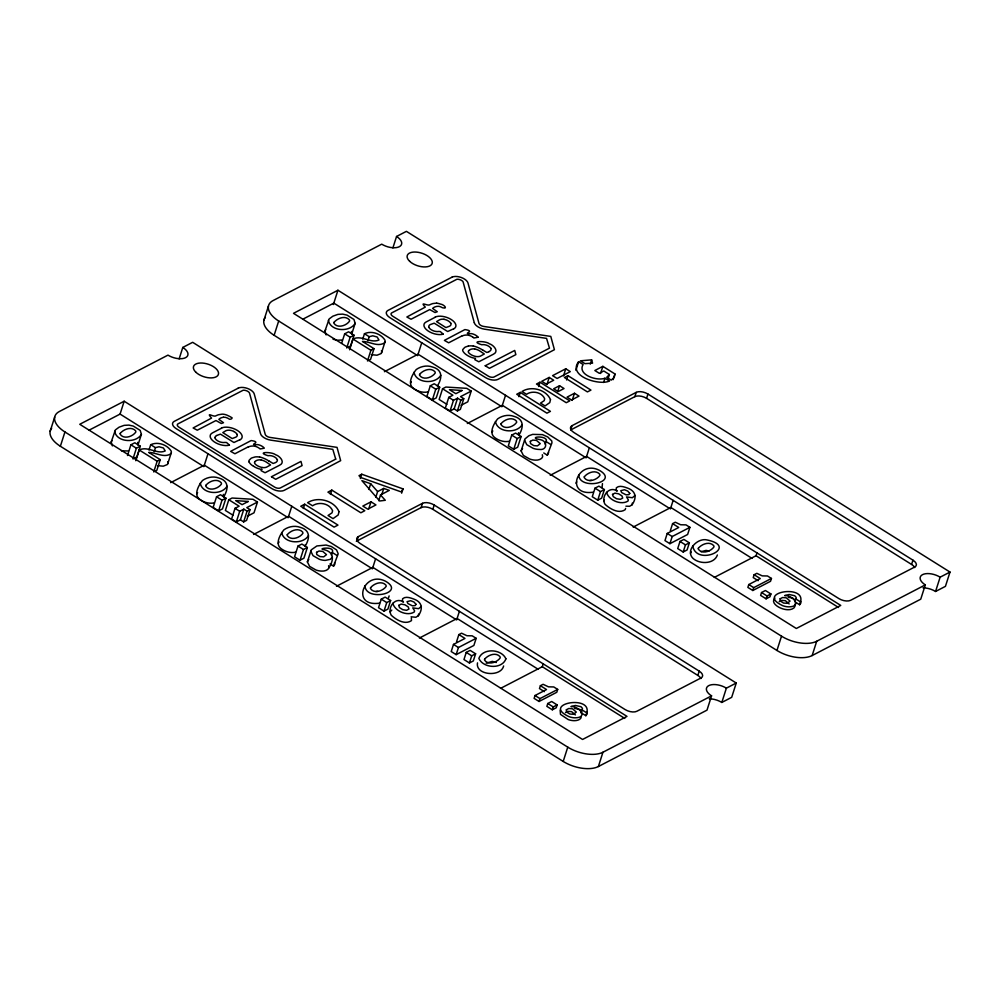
<?xml version="1.0" encoding="UTF-8"?>
<svg xmlns="http://www.w3.org/2000/svg" width="1000" height="1000" viewBox="0 0 1000 1000"><rect width="100%" height="100%" fill="white"/><g stroke="black" fill="none" stroke-linecap="round" stroke-linejoin="round"><path stroke-width="1.5" d="M330.012 563.925L333.537 566.138L338.188 553.787L336.562 549.925L331.337 546.512L326.1 545.05L316.887 545.95L311.238 549.888L307.362 561.888L309.613 566.375L315.912 569.987A10.325 5.238 17.7 0 0 321.925 571.1C324.85 571.362 330.462 569.525 328.587 565.712M328.975 567.812C334.712 558.638 333.45 551.55 323.15 549.438C317.95 548.7 332.125 546.175 332.688 550.975L331.4 555.15M581.3 716.4C581.375 719.8 576.925 720.7 574.237 720.675A10.325 5.238 17.7 0 1 568.212 719.562L560.475 714.362L560.138 710.175M411.075 616.812L415.863 617.263L418.375 615.725C423.625 608.038 421.712 601.688 413.387 598.913C410.087 597.75 405.625 596.087 402.587 598.75L402.5 600.862L403.488 602.125C395.2 596.175 386.812 608.025 391.275 615.25C396.188 619.837 405.012 625.163 411.463 620.612L411.375 618M392.837 603.288C394.663 611.05 407.275 616.525 414.2 612.038L414.6 610.825L412.775 607.888L418.6 608.688L421.362 606.4M625.913 506.175L629.612 506.287L632.125 504.762C637.375 497.062 635.462 490.712 627.137 487.938C623.85 486.775 619.375 485.125 616.337 487.775L616.25 489.888L617.238 491.163C608.95 485.2 600.562 497.05 605.025 504.275C609.938 508.862 618.763 514.188 625.225 509.65L625.612 508.425M606.587 492.325C608.413 500.075 621.038 505.562 627.962 501.075L628.35 499.85L626.525 496.925L632.35 497.725L635.112 495.425M614.95 373.963L614.25 377.312L611.225 380.112L606.737 377.3L609.4 374.525L603.812 370.988L599.325 373.325L594.837 370.513L602.85 366.35L614.95 373.963L613.125 379.675M548.612 452.625L547.3 455.175L543.763 452.962M137.688 442.4L137.988 445.05L141.4 434.325L140.2 430.412L133.3 426.087L128.938 425.1L124.175 425.35L119.125 427.163L115.4 429.913L111.213 441.987L112.375 445.887M223.325 494.363L223.612 497C228.775 488.762 228.738 480.737 218.925 478.05C213.475 475.975 207.188 477.163 202.488 480.5C198.787 485.05 193.438 494.438 199.338 499.075C203.463 502.275 208.888 503.975 214.088 502.912M305.175 544.987L305.038 546.325C310.212 538.088 310.175 530.062 300.35 527.375C294.9 525.3 288.612 526.475 283.925 529.825C280.212 534.375 274.862 543.763 280.763 548.387C284.887 551.6 290.325 553.3 295.512 552.238M351.438 331.438L351.737 334.075L355.15 323.363L353.95 319.45L347.05 315.125L342.688 314.125L337.925 314.387L332.875 316.188L329.15 318.938L324.963 331.012L326.138 334.913M389.137 595.913L388.263 598.6M437.362 386.037C442.537 377.8 442.5 369.775 432.675 367.075C427.225 365 420.938 366.188 416.25 369.525C412.537 374.087 407.188 383.475 413.088 388.1C417.212 391.312 422.65 393 427.837 391.95M518.5 432.713L518.787 435.363C523.962 427.125 523.925 419.1 514.1 416.4C508.65 414.325 502.362 415.513 497.675 418.85C493.963 423.413 488.612 432.8 494.513 437.425C498.638 440.637 504.075 442.325 509.263 441.275M503.638 665.962C500.812 677.588 475.075 675.175 477.5 662.875M717.387 554.987C714.2 564.312 699.675 564.4 692.987 558.387C684.963 550.487 697.613 537.525 707.075 539.95C739.575 546.763 696.95 567.137 692.763 546.125M114.625 431.275C116.613 442.337 135.875 443.638 141.4 434.325M200.263 483.225C202.237 494.3 221.513 495.588 227.037 486.287M281.688 532.55C283.663 543.625 302.938 544.913 308.463 535.612M328.387 320.3C330.363 331.375 349.625 332.663 355.15 323.363M364.975 585.612C365.163 601.9 406.463 593.35 385.65 581.3C363.663 569.875 350.387 607.362 379.487 603.162M414.012 372.262C415.988 383.338 435.262 384.625 440.788 375.325M495.438 421.587C497.425 432.663 516.688 433.95 522.212 424.65M578.725 474.65C578.925 490.938 620.225 482.388 599.4 470.337C577.413 458.913 564.138 496.4 593.237 492.188M50.125 431.362L54.688 417.075M736.25 683.037L726.375 688.162A13.05 6.625 17.7 0 0 708.775 685.612A13.05 6.625 17.7 0 0 711.562 695.85L707 710.138L598.387 766.525A26.113 13.25 17.7 0 1 563.2 761.438L60.375 446.262L64.938 431.975A26.113 13.25 17.7 0 1 59.363 411.512L167.975 355.125A13.062 6.625 17.7 0 0 185.575 357.675A13.062 6.625 17.7 0 0 182.787 347.438L192.662 342.312L736.25 683.037L731.688 697.325L721.812 702.45A13.05 6.625 17.7 0 0 709.287 698.838M89.113 430.163L120.075 414.087L124.175 401.225L627 716.388L582.562 739.463L79.75 424.288L124.175 401.225M127.5 455.513L130.912 444.787L134.812 442.762L140.287 446.2L136.862 456.912L132.975 458.938L136.387 448.225L140.287 446.2M135.825 460.725L139.25 450.012C147.662 445.625 157.2 454.812 165.212 450.925L163.4 447.975L159.037 446.763L155.45 447.663L154.175 451.688M149 450.05L150.712 444.7C157.662 441.388 167.05 444.6 171.112 450.962A9.125 4.625 17.7 0 1 170.613 453.9C163.875 458.225 155.887 452.388 148.713 452.4L160.25 459.637L156.825 470.35L154.762 471.425M179.15 358.875L182.787 347.438M153.737 471.95L157.162 461.238L160.25 459.637M167.775 463.725L171.2 453.013M207.987 453.75L203.875 466.613L120.075 414.087M263.888 320.387L268.438 306.1M216.55 496.75L213.125 507.463L218.6 510.9L222.5 508.875L225.925 498.162L220.45 494.725L216.55 496.75L222.025 500.175L225.925 498.162M950 572.062L940.125 577.188A13.05 6.625 17.7 0 0 922.525 574.65A13.05 6.625 17.7 0 0 925.312 584.888L920.75 599.175L812.15 655.55A26.113 13.25 17.7 0 1 776.95 650.462L274.125 335.3L278.688 321.012A26.113 13.25 17.7 0 1 273.113 300.55L381.725 244.163A13.062 6.625 17.7 0 0 399.325 246.7A13.062 6.625 17.7 0 0 396.55 236.475L406.413 231.35L950 572.062L945.438 586.35L935.562 591.475A13.05 6.625 17.7 0 0 923.037 587.875M218.6 510.9L222.025 500.175M247.362 516.25L254.025 512.788L257.45 502.075L253.025 499.3L232.1 498.025L228.8 499.738L225.387 510.45L233.125 515.3M228.8 499.738L239.125 506.2L235.012 508.325L231.6 519.038L236.3 521.987L240.4 519.862L243.825 509.15L247.062 511.175L250.025 509.637L246.788 507.612L257.45 502.075M236.3 521.987L239.725 511.275L243.825 509.15M240.4 519.862L243.65 521.888L247.062 511.175M250.025 509.637L246.612 520.35L243.65 521.888M333.375 304.538L337.938 290.25L840.75 605.425L796.325 628.488L293.5 313.325L337.938 290.25M341.675 343.2L344.675 333.825L348.575 331.8L354.038 335.225L350.625 345.95L348.025 347.287M291.788 506.275L288.137 517.712L204.338 465.188L170.675 482.65M346.725 347.962L350.138 337.25L354.038 335.225M349.575 349.762L353 339.038C361.413 334.663 370.95 343.85 378.963 339.963L377.15 337.013L372.788 335.8L369.212 336.7L367.925 340.712M303.312 508.5L304.675 504.212L337.975 525.1L334.075 527.125L300.763 506.25L304.675 504.212M362.762 339.087L364.462 333.725C371.413 330.425 380.8 333.638 384.862 339.988A9.125 4.625 17.7 0 1 384.363 342.938C377.625 347.25 369.637 341.413 362.463 341.438L374 348.663L370.575 359.387L368.512 360.45M392.9 247.9L396.55 236.475M297.975 546.075L294.562 556.788L300.025 560.225L303.925 558.2L307.35 547.475L301.875 544.05L297.975 546.075L303.45 549.5L307.35 547.475M300.025 560.225L303.45 549.5M367.488 360.988L370.913 350.275L374 348.663M330.45 494.4L331.825 490.112L364.8 510.712L360.85 512.775L327.925 492.137L331.825 490.112M381.538 352.762L384.95 342.038M360.375 478.512L361.737 474.225L403.013 488.888L401.65 493.175M368.85 489.462L370.675 483.75L361.863 480.6L379.663 501L385.275 500.288L380.525 494.938L389.275 490.387L383.75 488.413L377.625 491.587L375.8 497.3M356.325 541.3A8.7 4.412 17.7 0 1 356.912 540.938L358.288 536.65L422.463 503.325A8.7 4.412 17.7 0 1 434.2 505.025L699.2 671.125A8.7 4.412 17.7 0 1 701.05 677.95L636.875 711.263A8.7 4.412 17.7 0 1 625.138 709.575L360.138 543.462A8.7 4.412 17.7 0 1 358.288 536.65M368.713 508.975L371 501.825L375.95 504.925L367.788 509.175L362.837 506.062L371 501.825M421.737 342.788L417.638 355.637L333.825 303.113L302.863 319.188M378.7 500.65L380.525 494.938M381.925 494.125L383.75 488.413M430.3 385.788L426.887 396.5L432.35 399.925L436.25 397.9L439.675 387.188L434.2 383.762L430.3 385.788L435.775 389.212L439.675 387.188M375.588 558.812L372.4 568.812L288.6 516.275L253.588 534.45M432.35 399.925L435.775 389.212M461.112 405.275L467.775 401.825L471.2 391.112L466.775 388.338L445.85 387.05L442.562 388.762L439.137 399.475L446.875 404.325M381.262 599.138L378.525 607.712L384 611.138L387.9 609.113L390.625 600.538L385.163 597.112L381.262 599.138L386.737 602.562L390.625 600.538M442.562 388.762L452.875 395.225L448.775 397.362L445.35 408.075L450.05 411.025L454.15 408.9L457.575 398.175L460.812 400.213L463.775 398.675L460.538 396.637L471.2 391.112M384 611.138L386.737 602.562M450.05 411.025L453.475 400.312L457.575 398.175M356.912 540.938L421.1 507.612L422.463 503.325M454.15 408.9L457.4 410.925L460.812 400.213M463.775 398.675L460.363 409.387L457.4 410.925M700.938 678.538A8.7 4.412 17.7 0 0 697.825 675.413L432.825 509.312L434.2 505.025M505.538 395.312L501.887 406.737L418.088 354.212L384.425 371.688M518.9 396.688L520.275 392.4L550.438 411.35L546.912 413.175L516.725 394.25L520.275 392.4M511.725 435.112L508.312 445.825L513.775 449.25L517.675 447.225L521.1 436.512L515.625 433.088L511.725 435.112L517.2 438.537L521.1 436.512M459.387 611.337L456.662 619.913L372.85 567.375L336.5 586.25M513.775 449.25L517.2 438.537M458.85 634.6L464.975 638.438L453.488 644.412L451.213 651.55L456.15 654.65L473.875 645.45L476.163 638.312L472.225 635.837L466.925 635.725L461.562 633.188L458.85 634.6L456.562 641.737M538.625 386.5L539.987 382.212L569.788 400.887L566.263 402.713L536.462 384.038L539.987 382.212M456.15 654.65L458.438 647.513L476.163 638.312M542.337 454.738C544.212 458.55 538.6 460.387 535.675 460.138A10.325 5.238 17.7 0 1 529.663 459.012L523.362 455.412L521.112 450.913L524.987 438.913L528.862 435.75L532.688 434.375L542.45 434.613L547.712 436.95L551.775 440.95L551.95 442.825L547.3 455.175M546.938 384.575L549.212 377.425L553.7 380.238L546.237 384.113L541.75 381.3L549.212 377.425M466.238 652.4L463.963 659.55L469.425 662.975L473.325 660.95L475.613 653.8L470.138 650.375L466.238 652.4L471.712 655.825L475.613 653.8M469.425 662.975L471.712 655.825M557.725 391.438L559.55 385.725L564.038 388.537L558.162 391.587L553.675 388.775L559.55 385.725M563.488 375.925L565.763 368.787L570.3 371.625L557.112 378.475L552.575 375.637L565.763 368.787M545.15 444.188L546.438 440.012C544.475 434.812 526.712 437.488 540.588 439.688C548 441.388 547.125 450.763 539.1 449.425A10.325 5.238 17.7 0 1 533.075 448.3L526.788 444.688L524.538 440.2M566.575 379.95L567.95 375.675L590.95 390.087L587.425 391.912L564.425 377.5L567.95 375.675M575.887 370.262L578.625 361.7L583.112 364.513C577.05 374.663 597 381.362 604.975 378.212L609.462 381.025C599.2 385.9 567.325 376.012 578.625 361.7M572.2 400.4L574.475 393.263L579.012 396.1L571.55 399.975L567.025 397.137L574.475 393.263M590.262 364.137L591.625 359.85L580.425 360.812L584.95 363.65L592.562 363.162L591.625 359.85M572.038 425.675A8.7 4.412 17.7 0 0 573.9 432.5L838.888 598.6A8.7 4.412 17.7 0 0 850.625 600.3L914.8 566.975A8.7 4.412 17.7 0 0 912.95 560.163L647.95 394.05A8.7 4.412 17.7 0 0 636.213 392.362L572.038 425.675L570.662 429.963L634.85 396.65A8.7 4.412 17.7 0 1 646.575 398.338L911.575 564.438A8.7 4.412 17.7 0 1 914.7 567.562M600.575 373.488L602.85 366.35M603.612 382.5L604.975 378.212M608.038 378.812L609.4 374.525M589.338 447.837L586.15 457.837L502.35 405.312L467.337 423.488M595.013 488.162L592.275 496.737L597.75 500.175L601.65 498.15L604.388 489.575L598.913 486.138L595.013 488.162L600.487 491.6L604.388 489.575M500.55 688.388L542.288 666.725L543.2 663.863M540.388 685.7L546.525 689.55L535.025 695.512L534.113 698.375L539.062 701.475L556.788 692.275L557.7 689.412L553.763 686.95L548.475 686.838L543.1 684.3L540.388 685.7L539.475 688.562L544.388 691.637M597.75 500.175L600.487 491.6M634.85 396.65L636.213 392.362M539.062 701.475L539.975 698.612L557.7 689.412M547.775 703.512L546.862 706.363L552.337 709.8L556.237 707.775L557.15 704.912L551.675 701.488L547.775 703.512L553.25 706.938L557.15 704.912M646.575 398.338L647.95 394.05M552.337 709.8L553.25 706.938M563.2 761.438L567.762 747.15L64.938 431.975M581.15 712.763L582.487 708.413L580.988 706.712L575.4 705.462L570.925 706.587C578.775 705.888 588.95 717.625 575.15 717.825A10.325 5.238 17.7 0 1 569.125 716.7C540.763 703.65 592.2 694.513 586.763 712.862L585.85 715.713L581.15 712.763L581.575 711.263L580.075 709.575L574.487 708.325M670.413 508.938L673.15 500.363M672.6 523.625L678.737 527.475L667.237 533.438L664.963 540.588L669.912 543.688L687.625 534.487L689.912 527.337L685.975 524.875L680.688 524.763L675.312 522.225L672.6 523.625L670.325 530.775M598.387 766.525L602.95 752.237L711.562 695.85M669.912 543.688L672.188 536.538L689.912 527.337M679.987 541.438L677.712 548.575L683.188 552L687.087 549.975L689.362 542.837L683.888 539.412L679.987 541.438L685.462 544.862L689.362 542.837M683.188 552L685.462 544.862M697.825 675.413L699.2 671.125M714.3 577.425L756.038 555.75L756.95 552.9M754.137 574.738L760.275 578.575L748.775 584.55L747.862 587.4L752.812 590.513L770.537 581.3L771.45 578.45L767.513 575.975L762.225 575.875L756.85 573.325L754.137 574.738L753.225 577.6L758.138 580.675M752.812 590.513L753.725 587.65L771.45 578.45M721.812 702.45L726.375 688.162M761.538 592.537L760.625 595.4L766.087 598.825L769.987 596.8L770.9 593.95L765.425 590.513L761.538 592.537L767 595.975L770.9 593.95M766.087 598.825L767 595.975M776.95 650.462L781.513 636.175L278.688 321.012M794.9 601.8L796.237 597.438L794.737 595.75L789.15 594.487L784.675 595.612C792.525 594.913 802.7 606.663 788.9 606.85A10.325 5.238 17.7 0 1 782.887 605.737C754.513 592.675 805.95 583.55 800.512 601.888L799.6 604.75L796.075 602.537M812.15 655.55L816.7 641.263L925.312 584.888M911.575 564.438L912.95 560.163M935.562 591.475L940.125 577.188M418.375 615.725L418.55 614.062M632.125 504.762L632.3 503.1M307.362 561.888L308.788 559.425M521.112 450.913L522.537 448.462M332.388 557.087L330.337 559.338L325.35 560.388A10.325 5.238 17.7 0 1 319.325 559.275L313.038 555.662L310.775 551.175M602.025 487.625L602.475 483.638M111.213 441.987L111.975 440.625M196.838 493.95L197.6 492.587M324.963 331.012L325.725 329.663M278.275 543.275L279.037 541.912M410.6 382.975L411.362 381.613M492.025 432.3L492.788 430.938M575.988 483.225L576.75 481.863M690.487 553.275L691.25 551.912M403.013 488.888L401.262 491.938L360.538 477.413L358.988 475.662L361.737 474.225M390.1 611.862L391.8 610.075M603.85 500.887L604.4 499.938M774.85 598.038C770.487 602.712 777.95 607.275 781.975 608.587A10.325 5.238 17.7 0 0 787.987 609.712C790.913 609.963 796.525 608.125 794.65 604.325M254.988 461.438L254.525 462.4A4.65 2.362 17.7 0 0 254.55 462.8A5.312 2.7 17.7 0 0 255.463 464.288L256.512 465.138A7.963 4.037 17.7 0 0 262.25 467.488M468.738 350.475L468.275 351.425A4.65 2.362 17.7 0 0 468.363 352.05A5.312 2.7 17.7 0 0 469.212 353.312L470.262 354.162A7.95 4.037 17.7 0 0 476.25 356.55A7.412 3.762 17.7 0 0 480.8 355.925L484.312 353.988L480.15 351.188A8.45 4.288 17.7 0 0 474.625 348.925M333.537 566.138L334.775 564.5L334.6 562.638M585.85 715.713L587.087 714.075L586.912 712.212M799.6 604.75L800.837 603.112L800.662 601.25M565.45 712.638L567.888 711.35L571.625 711.663L575.388 714.912M779.2 601.663L781.637 600.375L785.387 600.688L789.15 603.95M488.975 351.737L486.838 352.5L482.812 350.062M216.637 435.513L220.45 434.137L233.938 442.5L239.913 439.725M453.663 328.762L447.688 331.525L434.2 323.175L430.387 324.538A7.987 4.05 17.7 0 0 428.738 327.113M550.25 475.288L586.6 456.413L669.1 508.125M419.412 638.05L457.113 618.475L538.3 669.362M633.162 527.087L670.863 507.512L752.05 558.4M435.337 317.188L426.075 322A11.887 6.037 17.7 0 0 427.812 330.763A11.887 6.037 17.7 0 0 443.25 334.175M221.588 428.162L212.325 432.962A11.887 6.037 17.7 0 0 214.062 441.737A11.887 6.037 17.7 0 0 229.5 445.15M461.55 336.112L448.663 342.8L444.387 340.387L464.888 329.588C477 331.275 460.225 334.087 471.45 333.638A6.463 3.275 17.7 0 1 474.637 334.65L475.3 335A6.55 3.325 17.7 0 1 478.075 337.225M247.8 447.075L234.913 453.762L230.637 451.35L251.137 440.562C263.375 442.262 246.35 445.138 257.688 444.613A6.5 3.3 17.7 0 1 261.212 445.788L261.55 445.962A8.15 4.138 17.7 0 1 262.65 446.65A6.062 3.075 17.7 0 1 264.288 448.2L260.1 448.988A5.312 2.7 17.7 0 0 258.775 447.938L258.387 447.688A5.637 2.862 17.7 0 0 257.812 447.375L257.125 447.013A4.975 2.525 17.7 0 0 255.525 446.425M452.137 277.113L387.912 310.45A9.262 4.7 17.7 0 0 389.975 317.7L485.487 377.562A9.262 4.7 17.7 0 0 497.938 379.387L554.412 349.7L550.788 336.413L483.787 326.45A4.325 2.2 17.7 0 1 479.012 323.488L467.962 282.925A9.25 4.7 17.7 0 0 461.337 277.512A9.25 4.7 17.7 0 0 452.137 277.1M486.175 663.225L492.325 661.363L496.325 662.513M701.05 551.7L706.075 550.4L709.062 551M443.075 334.038L440.325 331.562L438.612 331.45A6.825 3.462 17.7 0 1 435.312 331.35A5.888 2.988 17.7 0 1 432.575 330.462L431.613 329.95A7.412 3.762 17.7 0 1 430.45 329.175L429.9 328.7A5.613 2.85 17.7 0 1 428.975 327.388L428.888 327.15M229.325 445L226.575 442.525L224.862 442.425A6.825 3.462 17.7 0 1 221.562 442.325A5.888 2.988 17.7 0 1 218.825 441.438L217.85 440.925A7.412 3.762 17.7 0 1 216.7 440.138L216.15 439.663A5.613 2.85 17.7 0 1 215.225 438.363L215.075 437.75M468.363 346.062L465.8 346.875A21.825 11.075 17.7 0 0 464.675 347.475L462.762 349.562A6.725 3.413 17.7 0 0 462.95 351.15A11.712 5.95 17.7 0 0 467.025 355.188A15.637 7.938 17.7 0 0 468.025 355.8L468.738 356.188A9.562 4.85 17.7 0 0 475.487 358.325L474.812 359.663L478.812 361.775L493.3 354.275C499.538 351.438 493.45 344.913 489.25 343.725C485.763 340.65 468.837 340.788 481.863 344.762A5.65 2.875 17.7 0 1 484.35 344.7A6.288 3.188 17.7 0 1 485.412 344.9A5.562 2.825 17.7 0 1 488.025 345.863L488.325 346.037A6.725 3.413 17.7 0 1 489.625 346.925L490.15 347.413A5.188 2.625 17.7 0 1 490.825 348.387M342.212 339.988L337.413 340.25L333.038 339.237M128.45 450.962L121.412 450.85M589.7 480.55L591.587 480.35M375.95 591.512L377.837 591.312M223.463 417.287L224.825 417.275A3.75 1.9 17.7 0 1 226.213 417.562L227.65 418.15A7.35 3.725 17.7 0 1 228.575 418.675C229.788 420.4 234.325 417.987 230.85 417.113A18.487 9.387 17.7 0 0 229.775 416.475L227.025 415.163A7.412 3.762 17.7 0 0 223.25 414.2A7.538 3.825 17.7 0 0 222.075 414.162L218.463 414.75A26.513 13.462 17.7 0 0 216.012 415.775C213.663 417.612 205.425 411.075 211.55 418.088L193.1 427.975L197.275 430.2L215.975 420.538L221.3 423.5L223.5 422.7L218.85 419.375L219.95 418.438A15.388 7.812 17.7 0 1 223.4 417.238M788.238 597.35L792.475 597.913L795.325 600.3M261.712 469.237L261.062 470.625L265.05 472.75L279.55 465.25C285.788 462.413 279.7 455.875 275.5 454.7C272.013 451.625 255.087 451.763 268.113 455.725A5.65 2.875 17.7 0 1 270.6 455.675A6.288 3.188 17.7 0 1 271.65 455.863A5.562 2.825 17.7 0 1 274.262 456.838L274.862 457.175A6.575 3.337 17.7 0 1 276.15 458.137L276.4 458.375A5.188 2.625 17.7 0 1 277.062 459.35L277.162 459.6M444 319.337L444.4 319.4A5.613 2.85 17.7 0 1 446.4 319.975L447.175 320.325A7.3 3.7 17.7 0 1 449.738 322.025A5.8 2.95 17.7 0 1 450.688 323.225M371.325 354.663L376.987 355.213L380.938 353.65A9.125 4.625 17.7 0 0 381.45 350.7M157.575 465.637L163.238 466.188L167.188 464.613A9.125 4.625 17.7 0 0 167.7 461.675M468.85 335.35L469.275 335.462A4.975 2.525 17.7 0 1 470.875 336.037L471.562 336.4A5.637 2.862 17.7 0 1 472.137 336.725L472.738 337.088M233.8 431.475L232.65 430.95A5.613 2.85 17.7 0 0 230.65 430.375L230.238 430.3A6.525 3.312 17.7 0 0 228.612 430.188L228.425 430.188A8.325 4.225 17.7 0 0 225.675 430.85L222.8 432.6L232.162 438.55L235.637 437.238A7.65 3.887 17.7 0 0 237.188 434.462M756.038 555.75L838.525 607.463M546.013 441.512L550.712 444.462M795.812 598.938L800.512 601.888M364.462 333.725L369.212 336.7M667.237 533.438L672.188 536.538M748.775 584.55L753.725 587.65M448.775 397.362L453.475 400.312M344.675 333.825L350.138 337.25M353 339.038L370.913 350.275M269.062 461.025L273.075 463.462L275.225 462.713A9.575 4.862 17.7 0 0 277.4 459.65M542.288 666.725L624.775 718.425M332.262 552.475L336.962 555.425M582.062 709.912L586.763 712.862M150.712 444.7L155.45 447.663M453.488 644.412L458.438 647.513M535.025 695.512L539.975 698.612M235.012 508.325L239.725 511.275M130.912 444.787L136.387 448.225M139.25 450.012L157.162 461.238M370.675 483.75L377.625 491.587M478.013 337.238L473.85 338.025A5.15 2.612 17.7 0 0 472.738 337.1M474.288 322.725L463.088 281.85A4.338 2.2 17.7 0 0 459.525 279.562L458.7 279.363A4.1 2.087 17.7 0 0 456.838 279.3L391.7 312.9A4.325 2.2 17.7 0 0 392.663 316.175L488.425 376.2A4.325 2.2 17.7 0 0 494.038 377L549.475 348.15L546.562 338.375L484.375 329.162A9.262 4.7 17.7 0 1 474.3 322.725M421.1 507.612A8.7 4.412 17.7 0 1 432.825 509.312M255.263 461.55A8.55 4.338 17.7 0 1 261.038 459.875M253.575 466.337A11.712 5.95 17.7 0 1 249.137 462.113M261.762 469.412A10.637 5.4 17.7 0 1 253.637 466.312M259.6 456.95A15.788 8.012 17.7 0 1 268.95 461.075M259.587 457.075A9.425 4.787 17.7 0 0 254.95 456.987L252.037 457.85A21.825 11.075 17.7 0 0 250.912 458.45L249.062 460.363A6.863 3.475 17.7 0 0 249.188 462.113M214.95 437.725A8.137 4.125 17.7 0 1 216.675 435.538M221.425 428.062A11.963 6.075 17.7 0 1 237.475 430.5A11.963 6.075 17.7 0 1 240.05 439.812M233.8 431.488A7.338 3.725 17.7 0 1 236.25 433.225A5.8 2.95 17.7 0 1 237.037 434.438M262.275 467.537A7.412 3.762 17.7 0 0 267.05 466.887L270.55 464.95L266.4 462.15A8.45 4.288 17.7 0 0 261.1 459.95M248.088 447.238A10.35 5.25 17.7 0 1 255.475 446.225M274.125 335.3A26.113 13.25 17.7 0 1 265.413 317.262M816.7 641.263A26.113 13.25 17.7 0 1 781.513 636.175M435.175 317.087A11.963 6.075 17.7 0 1 451.225 319.525A11.963 6.075 17.7 0 1 453.8 328.837M468.375 346.075A9.6 4.875 17.7 0 1 473.338 346.1M473.35 345.988A15.788 8.012 17.7 0 1 482.7 350.112M491.112 348.438A9.425 4.787 17.7 0 1 488.825 351.625M436.7 303.2A7.25 3.688 17.7 0 1 440.438 304.075C444.1 304.425 448.462 309.475 442.325 307.7A7.35 3.725 17.7 0 0 441.4 307.175L439.963 306.588A3.75 1.9 17.7 0 0 438.575 306.312L436.863 306.375A15.875 8.062 17.7 0 0 433.762 307.5L432.6 308.412L437.25 311.725L435.05 312.538L429.725 309.575L411.037 319.237L406.85 317L425.3 307.113C419.288 300.85 427.113 306.038 429.575 304.9A26.075 13.238 17.7 0 1 432.788 303.587L435.825 303.188A7.538 3.825 17.7 0 1 436.712 303.225M461.812 336.25A10.5 5.325 17.7 0 1 468.8 335.188M469.012 350.588A8.55 4.338 17.7 0 1 474.562 348.888M443.963 319.25A7.875 4 17.7 0 0 439.45 319.9L436.55 321.625L445.913 327.587L449.387 326.262A7.6 3.85 17.7 0 0 450.863 323.25M60.375 446.262A26.113 13.25 17.7 0 1 51.662 428.225M602.95 752.237A26.113 13.25 17.7 0 1 567.762 747.15M398.775 605.375L399.513 607.625L402.837 609.712L406.613 610.3L408.963 609.05L408.212 606.888L404.938 604.812L401.175 604.087L398.775 605.375M612.525 494.412L613.263 496.662L616.587 498.75L620.363 499.325L622.712 498.088L621.962 495.925L618.688 493.85L614.938 493.125L612.525 494.412M339.012 511.637L338.212 514.963L333.038 518.625L328.038 515.487L332.025 512.837L332.6 510.775C329.6 503.387 318.913 501.375 312.562 505.788L307.613 502.688C317.838 496.125 334.188 500.525 339.012 511.637M550.487 399.6L549.775 402.612L545.075 405.938L540.55 403.1L544.163 400.688L544.688 398.812C541.975 392.125 532.275 390.3 526.525 394.3L522.038 391.488C531.3 385.538 546.125 389.525 550.487 399.6M505.913 658.812C502.15 669.463 483.212 668.425 478.862 658.425C482.713 647.8 501.538 648.8 505.913 658.812M120.213 433.387L120.125 434.225C123.787 439.75 132.825 436.613 135.887 431.95L135.6 430.788C131.387 426.112 123.562 429.25 120.213 433.387M205.837 485.35L205.75 486.188C209.412 491.712 218.463 488.575 221.525 483.913L221.225 482.738C217.013 478.075 209.188 481.2 205.837 485.35M287.275 534.675L287.188 535.513C290.837 541.038 299.887 537.9 302.95 533.237L302.663 532.062C298.438 527.4 290.625 530.525 287.275 534.675M333.963 322.413L333.875 323.25C337.537 328.787 346.587 325.637 349.637 320.988L349.35 319.812C345.138 315.138 337.312 318.275 333.963 322.413M370.55 587.725L370.462 588.562C374.125 594.1 383.175 590.95 386.225 586.3L385.938 585.125C381.725 580.45 373.9 583.587 370.55 587.725M419.6 374.375L419.513 375.213C423.162 380.737 432.212 377.6 435.275 372.938L434.988 371.775C430.763 367.1 422.95 370.238 419.6 374.375M501.025 423.7L500.938 424.538C504.6 430.062 513.638 426.925 516.7 422.262L516.413 421.1C512.2 416.425 504.375 419.562 501.025 423.7M484.6 659.212L484.5 660.05C488.162 665.575 497.212 662.438 500.275 657.775L499.975 656.6C495.763 651.938 487.95 655.075 484.6 659.212M584.312 476.763L584.212 477.6C587.875 483.125 596.925 479.988 599.987 475.325L599.688 474.162C595.475 469.487 587.663 472.625 584.312 476.763M698.35 548.237L698.263 549.075C701.912 554.6 710.962 551.462 714.025 546.8L713.737 545.638C709.513 540.962 701.7 544.1 698.35 548.237M316.562 552.337L316.75 554.538L320.012 556.575L323.688 556.85L326.5 554.625L322.738 551.375L319 551.05L316.562 552.337M530.312 441.375L530.5 443.575L533.763 445.613L537.438 445.887L540.25 443.663L536.487 440.4L532.75 440.087L530.312 441.375M566.362 709.775L566.55 711.975L569.812 714.013L573.488 714.287L576.3 712.062L572.537 708.8L568.8 708.487L566.362 709.775M780.113 598.812L780.312 601L783.562 603.05L787.237 603.312L790.05 601.087L786.287 597.837L782.55 597.525L780.113 598.812M416.037 604.338L415.15 605.575L412.375 605.825L407.912 603.538L407.038 601.65L410.7 600.7L413.95 602.013L416.037 604.338M629.788 493.375L628.9 494.613L626.125 494.862L621.663 492.575L620.788 490.675L624.45 489.738L627.7 491.05L629.788 493.375M271.475 476.725L275.7 479.3L301.488 465.913L302.1 465.588L300.963 461.4L271.475 476.725M485.225 365.763L489.45 368.325L515.25 354.938L515.862 354.613L514.712 350.438L485.225 365.763M335.725 459.125L280.287 487.975A4.325 2.2 17.7 0 1 274.675 487.163L178.912 427.15A4.325 2.2 17.7 0 1 177.95 423.875L243.088 390.275A4.1 2.087 17.7 0 1 244.95 390.337L245.775 390.525A4.35 2.212 17.7 0 1 249.513 393.062L260.538 433.7A9.262 4.7 17.7 0 0 270.625 440.125L332.812 449.35L335.725 459.125M238.05 388.25L174.163 421.413A9.262 4.7 17.7 0 0 176.225 428.663L271.737 488.537A9.262 4.7 17.7 0 0 284.188 490.35L340.662 460.662L337.038 447.375L270.038 437.413A4.325 2.2 17.7 0 1 265.262 434.462L254.213 393.888A9.25 4.7 17.7 0 0 247.587 388.475A9.25 4.7 17.7 0 0 238.388 388.075L238.05 388.25M248.238 501.463L242.087 504.663L235.675 500.637L248.238 501.463M461.987 390.5L455.838 393.688L449.425 389.675L461.987 390.5M409.637 261.288A13.05 6.625 17.7 0 0 431.3 264.85A13.05 6.625 17.7 0 0 418.188 252.312A13.05 6.625 17.7 0 0 409.637 261.288M195.888 372.25A13.05 6.625 17.7 0 0 217.55 375.812A13.05 6.625 17.7 0 0 204.438 363.288A13.05 6.625 17.7 0 0 195.888 372.25"/></g></svg>
